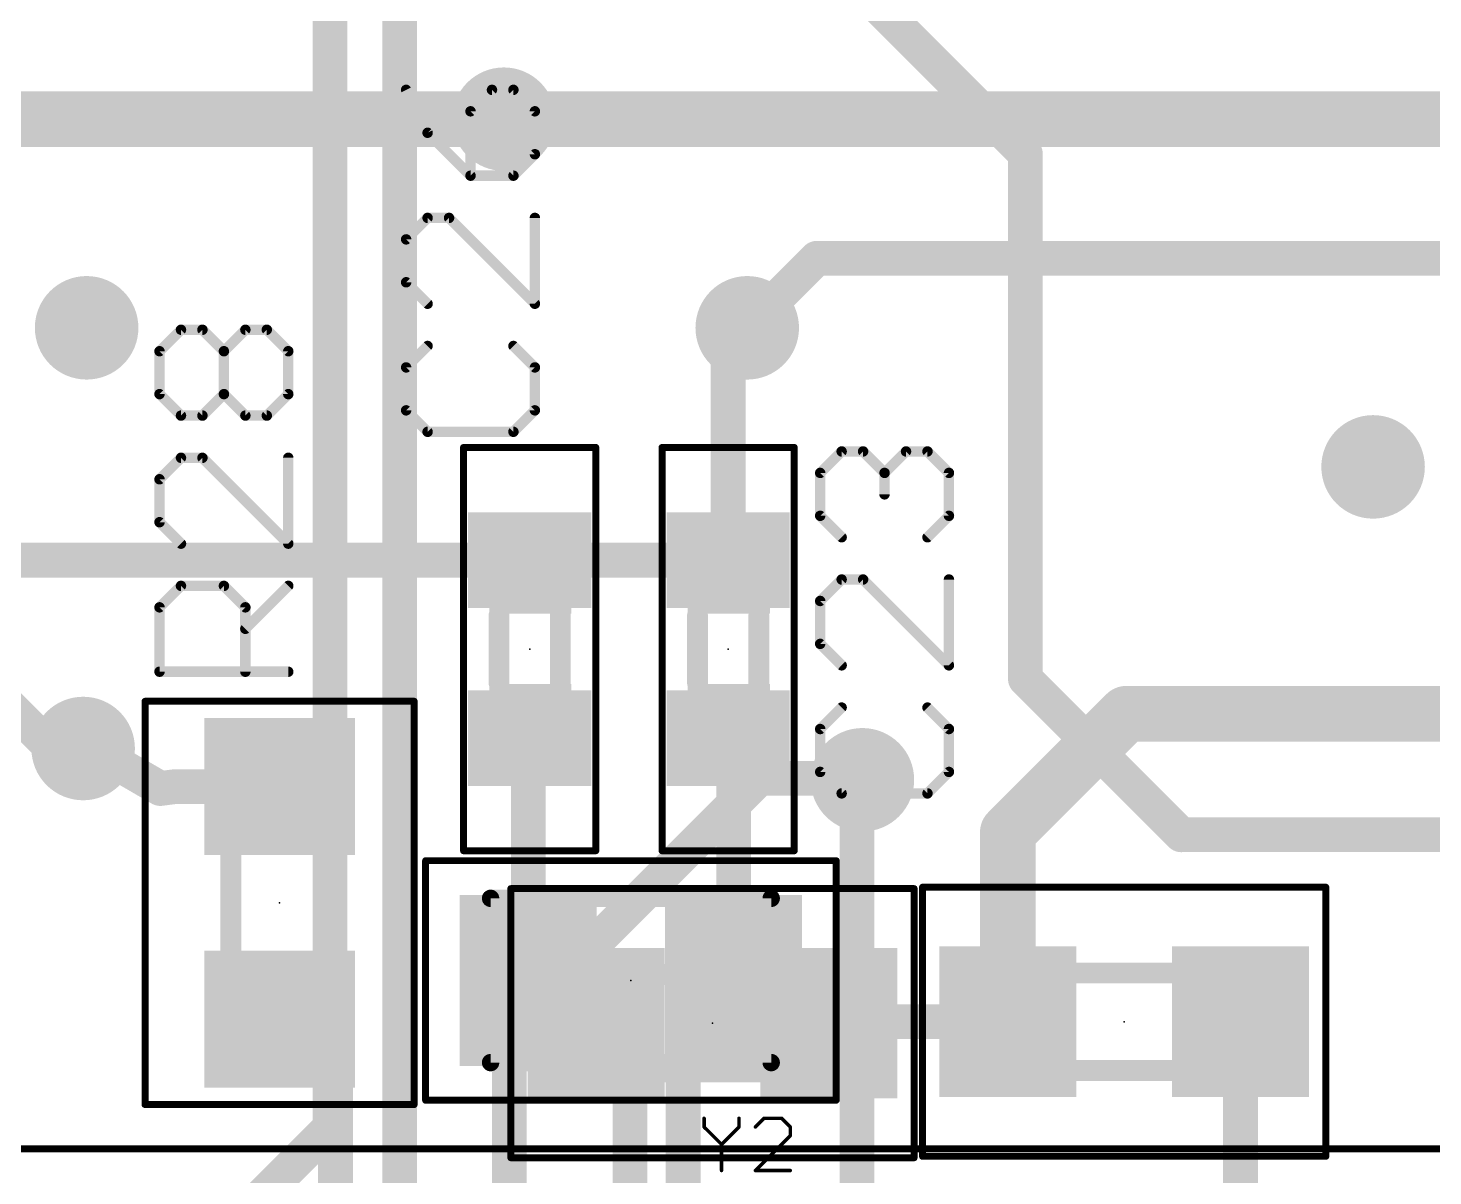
# Model space of a CAD drawing. Extents: x -0.1 to 70.5, y -0.1 to 57.
# Drawn here: x 47.58 to 57.84, y 37.49 to 45.88 of the extents above; entities that cross this region are included whole.
import ezdxf

# ---------------------------------------------------------------- set-up
doc = ezdxf.new("R2010")
doc.units = 0
for name, color, linetype in [('1', 14, 'CONTINUOUS'), ('16', 174, 'CONTINUOUS'), ('18', 94, 'CONTINUOUS'), ('23', 178, 'CONTINUOUS'), ('24', 178, 'CONTINUOUS'), ('25', 250, 'CONTINUOUS'), ('39', 14, 'CONTINUOUS'), ('40', 174, 'CONTINUOUS'), ('51', 250, 'CONTINUOUS'), ('52', 250, 'CONTINUOUS')]:
    doc.layers.add(name, color=color, linetype=linetype)

# ---------------------------------------------------------------- blocks, each defined once
blk = doc.blocks.new('RECT')
blk.add_solid([(-0.5, -0.5), (0.5, -0.5), (-0.5, 0.5), (0.5, 0.5)])
blk = doc.blocks.new('ROUNDV')
at = {"const_width": 0.5}
blk.add_lwpolyline([(0, -0.25, 1), (0, 0.25, 1), (0, -0.25)], format="xyb", dxfattribs=at)

msp = doc.modelspace()

# ---------------------------------------------------------------- linework, layer by layer
at = {"layer": '1'}
for points, const_width in [([(54.864, 44.958), (50.592, 49.23)], 0.254), ([(51.054, 45.212), (45.974, 45.212)], 0.4064), ([(54.864, 41.1226), (54.864, 44.958)], 0.254), ([(52.6926, 43.5486), (52.832, 43.688)], 0.254), ([(52.6926, 41.9908), (52.6926, 43.5486)], 0.254), ([(47.2605, 41.9908), (51.2426, 41.9908)], 0.254), ([(51.2426, 41.9908), (52.6926, 41.9908)], 0.254), ([(56.0024, 39.9842), (54.864, 41.1226)], 0.254), ([(51.2426, 40.6908), (51.232, 40.6802)], 0.254), ([(51.232, 40.6802), (51.232, 38.92)], 0.254), ([(52.732, 40.6514), (52.6926, 40.6908)], 0.254), ([(52.732, 38.92), (52.732, 40.6514)], 0.254), ([(48.0414, 40.6146), (47.9806, 40.6146)], 0.254), ([(48.5446, 40.3222), (48.0414, 40.6146)], 0.254), ([(48.6546, 40.3366), (48.5446, 40.3222)], 0.254), ([(49.4156, 40.3366), (48.6546, 40.3366)], 0.254), ([(53.634, 40.3468), (53.6732, 40.386)], 0.254), ([(53.634, 36.7), (53.634, 40.3468)], 0.254), ([(56.0061, 39.9854), (56.0024, 39.9842)], 0.254), ([(58.7482, 39.9854), (56.0061, 39.9854)], 0.254), ([(51.094, 38.782), (51.232, 38.92)], 0.254), ([(52.364, 38.552), (52.732, 38.92)], 0.254), ([(51.094, 36.7), (51.094, 38.782)], 0.254), ([(49.4156, 38.6366), (49.824, 38.2282)], 0.254), ([(52.364, 36.7), (52.364, 38.552)], 0.254), ([(49.824, 36.7), (49.824, 38.2282)], 0.254)]:
    msp.add_lwpolyline(points, dxfattribs=dict(at, const_width=const_width))
for points, const_width in [([(51.054, 45.1104, 1), (51.054, 45.3136)], 0.2032), ([(54.9275, 44.958, 1), (54.8005, 44.958)], 0.127), ([(54.8191, 44.9131, 1), (54.9089, 45.0029)], 0.127), ([(52.8769, 43.6431, 1), (52.7871, 43.7329)], 0.127), ([(52.7561, 43.5486, 1), (52.6291, 43.5486)], 0.127), ([(52.6477, 43.5935, 1), (52.7375, 43.5037)], 0.127), ([(51.2426, 42.0543, 1), (51.2426, 41.9273)], 0.127), ([(51.2426, 41.9273, 1), (51.2426, 42.0543)], 0.127), ([(52.6926, 41.9273, 1), (52.6926, 42.0543)], 0.127), ([(52.6291, 41.9908, 1), (52.7561, 41.9908)], 0.127), ([(54.9089, 41.1675, 1), (54.8191, 41.0777)], 0.127), ([(54.8005, 41.1226, 1), (54.9275, 41.1226)], 0.127), ([(51.2955, 40.6802, 1), (51.1685, 40.6802)], 0.127), ([(51.1871, 40.7251, 1), (51.2769, 40.6353)], 0.127), ([(51.2875, 40.6459, 1), (51.1977, 40.7357)], 0.127), ([(52.7375, 40.7357, 1), (52.6477, 40.6459)], 0.127), ([(52.7955, 40.6514, 1), (52.6685, 40.6514)], 0.127), ([(52.6871, 40.6065, 1), (52.7769, 40.6963)], 0.127), ([(47.9806, 40.6781, 1), (47.9806, 40.5511)], 0.127), ([(48.0733, 40.6695, 1), (48.0095, 40.5597)], 0.127), ([(48.0414, 40.5511, 1), (48.0414, 40.6781)], 0.127), ([(48.5363, 40.3852, 1), (48.5528, 40.2593)], 0.127), ([(48.5127, 40.2673, 1), (48.5765, 40.3771)], 0.127), ([(48.6546, 40.4001, 1), (48.6546, 40.2731)], 0.127), ([(48.6628, 40.2736, 1), (48.6464, 40.3996)], 0.127), ([(49.4156, 40.2731, 1), (49.4156, 40.4001)], 0.127), ([(53.6975, 40.3468, 1), (53.5705, 40.3468)], 0.127), ([(53.5891, 40.3917, 1), (53.6789, 40.3019)], 0.127), ([(53.7181, 40.3411, 1), (53.6283, 40.4309)], 0.127), ([(55.9822, 40.0444, 1), (56.0227, 39.924)], 0.127), ([(56.0061, 40.0489, 1), (56.0061, 39.9219)], 0.127), ([(55.9575, 39.9393, 1), (56.0473, 40.0291)], 0.127), ([(56.0263, 39.9252, 1), (55.9858, 40.0456)], 0.127), ([(51.2769, 38.8751, 1), (51.1871, 38.9649)], 0.127), ([(52.7769, 38.8751, 1), (52.6871, 38.9649)], 0.127), ([(51.1575, 38.782, 1), (51.0305, 38.782)], 0.127), ([(51.1685, 38.92, 1), (51.2955, 38.92)], 0.127), ([(52.6685, 38.92, 1), (52.7955, 38.92)], 0.127), ([(51.0491, 38.8269, 1), (51.1389, 38.7371)], 0.127), ([(49.4605, 38.6815, 1), (49.3707, 38.5917)], 0.127), ([(52.4275, 38.552, 1), (52.3005, 38.552)], 0.127), ([(52.3191, 38.5969, 1), (52.4089, 38.5071)], 0.127), ([(49.8875, 38.2282, 1), (49.7605, 38.2282)], 0.127), ([(49.7791, 38.1833, 1), (49.8689, 38.2731)], 0.127)]:
    msp.add_lwpolyline(points, format="xyb", dxfattribs=dict(at, const_width=const_width))
at = {"layer": '16'}
for points, const_width in [([(49.784, 37.846), (49.784, 50.546)], 0.254), ([(50.292, 46.482), (50.292, 37.338)], 0.254), ([(59.436, 45.212), (51.054, 45.212)], 0.4064), ([(52.832, 43.688), (53.34, 44.196)], 0.254), ([(59.182, 44.196), (53.34, 44.196)], 0.254), ([(47.752, 40.6146), (47.0946, 41.272)], 0.254), ([(54.7356, 40.0036), (55.6006, 40.8686)], 0.4064), ([(55.6006, 40.8686), (61.8744, 40.8686)], 0.4064), ([(47.9806, 40.6146), (47.752, 40.6146)], 0.254), ([(52.9224, 40.3972), (51.728, 39.2028)], 0.254), ([(53.662, 40.3972), (52.9224, 40.3972)], 0.254), ([(53.6732, 40.386), (53.662, 40.3972)], 0.254), ([(54.7356, 38.6184), (54.7356, 40.0036)], 0.4064), ([(51.728, 38.608), (51.728, 39.2028)], 0.254), ([(51.975, 38.361), (51.728, 38.608)], 0.254), ([(53.428, 38.608), (53.4384, 38.6184)], 0.254), ([(53.4384, 38.6184), (54.7356, 38.6184)], 0.254), ([(56.4356, 38.6184), (56.4356, 35.9632)], 0.254), ([(51.975, 33.256), (51.975, 38.361)], 0.254), ([(47.752, 35.814), (49.784, 37.846)], 0.254)]:
    msp.add_lwpolyline(points, dxfattribs=dict(at, const_width=const_width))
for points, const_width in [([(51.054, 45.3136, 1), (51.054, 45.1104)], 0.2032), ([(53.34, 44.2595, 1), (53.34, 44.1325)], 0.127), ([(53.3849, 44.1511, 1), (53.2951, 44.2409)], 0.127), ([(52.7871, 43.7329, 1), (52.8769, 43.6431)], 0.127), ([(55.6006, 40.9702, 1), (55.6006, 40.767)], 0.2032), ([(55.6724, 40.7968, 1), (55.5288, 40.9404)], 0.2032), ([(47.752, 40.6781, 1), (47.752, 40.5511)], 0.127), ([(47.7071, 40.5697, 1), (47.7969, 40.6595)], 0.127), ([(47.9806, 40.5511, 1), (47.9806, 40.6781)], 0.127), ([(52.9224, 40.4607, 1), (52.9224, 40.3337)], 0.127), ([(52.9673, 40.3523, 1), (52.8775, 40.4421)], 0.127), ([(53.7069, 40.4421, 1), (53.6171, 40.3523)], 0.127), ([(53.6283, 40.3411, 1), (53.7181, 40.4309)], 0.127), ([(53.662, 40.3337, 1), (53.662, 40.4607)], 0.127), ([(54.8372, 40.0036, 1), (54.634, 40.0036)], 0.2032), ([(54.6638, 40.0754, 1), (54.8074, 39.9318)], 0.2032), ([(51.7915, 39.2028, 1), (51.6645, 39.2028)], 0.127), ([(51.6831, 39.2477, 1), (51.7729, 39.1579)], 0.127), ([(51.7729, 38.6529, 1), (51.6831, 38.5631)], 0.127), ([(53.3831, 38.6529, 1), (53.4729, 38.5631)], 0.127), ([(53.4384, 38.6819, 1), (53.4384, 38.5549)], 0.127), ([(53.4833, 38.5735, 1), (53.3935, 38.6633)], 0.127), ([(54.634, 38.6184, 1), (54.8372, 38.6184)], 0.2032), ([(54.7356, 38.5549, 1), (54.7356, 38.6819)], 0.127), ([(56.4991, 38.6184, 1), (56.3721, 38.6184)], 0.127), ([(51.6645, 38.608, 1), (51.7915, 38.608)], 0.127), ([(52.0385, 38.361, 1), (51.9115, 38.361)], 0.127), ([(51.9301, 38.3161, 1), (52.0199, 38.4059)], 0.127), ([(49.8289, 37.8011, 1), (49.7391, 37.8909)], 0.127), ([(49.7205, 37.846, 1), (49.8475, 37.846)], 0.127)]:
    msp.add_lwpolyline(points, format="xyb", dxfattribs=dict(at, const_width=const_width))
at = {"layer": '23'}
for p in [(51.2426, 41.3408), (52.6926, 41.3408), (49.4156, 39.4866), (51.982, 38.92)]:
    msp.add_point(p, dxfattribs=at)
at = {"layer": '24'}
for p in [(52.578, 38.608), (55.5856, 38.6184)]:
    msp.add_point(p, dxfattribs=at)
at = {"layer": '25'}
for points, const_width in [([(50.3401, 45.4264), (50.4969, 45.1129)], 0.0762), ([(50.9672, 45.4264), (50.8104, 45.2696)], 0.0762), ([(51.1239, 45.4264), (50.9672, 45.4264)], 0.0762), ([(51.2807, 45.2696), (51.1239, 45.4264)], 0.0762), ([(50.8104, 45.2696), (50.8104, 44.7993)], 0.0762), ([(51.2807, 44.9561), (51.2807, 45.2696)], 0.0762), ([(50.4969, 45.1129), (50.8104, 44.7993)], 0.0762), ([(51.1239, 44.7993), (51.2807, 44.9561)], 0.0762), ([(50.8104, 44.7993), (51.1239, 44.7993)], 0.0762), ([(50.4969, 44.4909), (50.3401, 44.3341)], 0.0762), ([(50.6536, 44.4909), (50.4969, 44.4909)], 0.0762), ([(51.2807, 43.8638), (50.6536, 44.4909)], 0.0762), ([(51.2807, 44.4909), (51.2807, 43.8638)], 0.0762), ([(50.3401, 44.3341), (50.3401, 44.0206)], 0.0762), ([(50.3401, 44.0206), (50.4969, 43.8638)], 0.0762), ([(48.5385, 43.517), (48.6953, 43.6738)], 0.0762), ([(48.6953, 43.6738), (48.852, 43.6738)], 0.0762), ([(48.852, 43.6738), (49.0088, 43.517)], 0.0762), ([(49.0088, 43.517), (49.1656, 43.6738)], 0.0762), ([(49.1656, 43.6738), (49.3223, 43.6738)], 0.0762), ([(49.3223, 43.6738), (49.4791, 43.517)], 0.0762), ([(48.5385, 43.2035), (48.5385, 43.517)], 0.0762), ([(49.0088, 43.2035), (49.0088, 43.517)], 0.0762), ([(49.4791, 43.517), (49.4791, 43.2035)], 0.0762), ([(50.4969, 43.5554), (50.3401, 43.3986)], 0.0762), ([(51.2807, 43.3986), (51.1239, 43.5554)], 0.0762), ([(50.3401, 43.3986), (50.3401, 43.0851)], 0.0762), ([(51.2807, 43.0851), (51.2807, 43.3986)], 0.0762), ([(48.6953, 43.0467), (48.5385, 43.2035)], 0.0762), ([(49.0088, 43.2035), (48.852, 43.0467)], 0.0762), ([(49.1656, 43.0467), (49.0088, 43.2035)], 0.0762), ([(49.4791, 43.2035), (49.3223, 43.0467)], 0.0762), ([(50.3401, 43.0851), (50.4969, 42.9283)], 0.0762), ([(51.1239, 42.9283), (51.2807, 43.0851)], 0.0762), ([(48.852, 43.0467), (48.6953, 43.0467)], 0.0762), ([(49.3223, 43.0467), (49.1656, 43.0467)], 0.0762), ([(50.4969, 42.9283), (51.1239, 42.9283)], 0.0762), ([(53.3649, 42.628), (53.5217, 42.7848)], 0.0762), ([(53.5217, 42.7848), (53.6784, 42.7848)], 0.0762), ([(53.6784, 42.7848), (53.8352, 42.628)], 0.0762), ([(53.8352, 42.628), (53.992, 42.7848)], 0.0762), ([(53.992, 42.7848), (54.1487, 42.7848)], 0.0762), ([(54.1487, 42.7848), (54.3055, 42.628)], 0.0762), ([(48.6953, 42.7383), (48.5385, 42.5815)], 0.0762), ([(48.852, 42.7383), (48.6953, 42.7383)], 0.0762), ([(49.4791, 42.1112), (48.852, 42.7383)], 0.0762), ([(49.4791, 42.7383), (49.4791, 42.1112)], 0.0762), ([(48.5385, 42.5815), (48.5385, 42.268)], 0.0762), ([(53.3649, 42.3145), (53.3649, 42.628)], 0.0762), ([(53.8352, 42.628), (53.8352, 42.4713)], 0.0762), ([(54.3055, 42.628), (54.3055, 42.3145)], 0.0762), ([(48.5385, 42.268), (48.6953, 42.1112)], 0.0762), ([(53.5217, 42.1577), (53.3649, 42.3145)], 0.0762), ([(54.3055, 42.3145), (54.1487, 42.1577)], 0.0762), ([(53.5217, 41.8493), (53.3649, 41.6925)], 0.0762), ([(53.6784, 41.8493), (53.5217, 41.8493)], 0.0762), ([(54.3055, 41.2222), (53.6784, 41.8493)], 0.0762), ([(54.3055, 41.8493), (54.3055, 41.2222)], 0.0762), ([(48.5385, 41.646), (48.6953, 41.8028)], 0.0762), ([(48.6953, 41.8028), (49.0088, 41.8028)], 0.0762), ([(49.0088, 41.8028), (49.1656, 41.646)], 0.0762), ([(49.1656, 41.4892), (49.4791, 41.8028)], 0.0762), ([(48.5385, 41.1757), (48.5385, 41.646)], 0.0762), ([(49.1656, 41.646), (49.1656, 41.1757)], 0.0762), ([(53.3649, 41.6925), (53.3649, 41.379)], 0.0762), ([(53.3649, 41.379), (53.5217, 41.2222)], 0.0762), ([(49.4791, 41.1757), (48.5385, 41.1757)], 0.0762), ([(53.5217, 40.9138), (53.3649, 40.757)], 0.0762), ([(54.3055, 40.757), (54.1487, 40.9138)], 0.0762), ([(53.3649, 40.757), (53.3649, 40.4435)], 0.0762), ([(54.3055, 40.4435), (54.3055, 40.757)], 0.0762), ([(53.3649, 40.4435), (53.5217, 40.2867)], 0.0762), ([(54.1487, 40.2867), (54.3055, 40.4435)], 0.0762), ([(53.5217, 40.2867), (54.1487, 40.2867)], 0.0762), ([(52.5169, 37.9134), (52.5169, 37.8497)], 0.0254), ([(52.7715, 37.8497), (52.7715, 37.9134)], 0.0254), ([(52.9552, 37.9134), (52.8916, 37.8497)], 0.0254), ([(53.0825, 37.9134), (52.9552, 37.9134)], 0.0254), ([(53.1462, 37.8497), (53.0825, 37.9134)], 0.0254), ([(52.5169, 37.8497), (52.6442, 37.7225)], 0.0254), ([(52.6442, 37.7225), (52.7715, 37.8497)], 0.0254), ([(52.8916, 37.5316), (53.1462, 37.7861)], 0.0254), ([(53.1462, 37.7861), (53.1462, 37.8497)], 0.0254), ([(52.6442, 37.7225), (52.6442, 37.5316)], 0.0254), ([(53.1462, 37.5316), (52.8916, 37.5316)], 0.0254)]:
    msp.add_lwpolyline(points, dxfattribs=dict(at, const_width=const_width))
for points, const_width in [([(50.3571, 45.4349, 1), (50.3231, 45.4179)], 0.0381), ([(50.9672, 45.4455, 1), (50.9672, 45.4074)], 0.0381), ([(50.9806, 45.4129, 1), (50.9537, 45.4399)], 0.0381), ([(51.1374, 45.4399, 1), (51.1105, 45.4129)], 0.0381), ([(51.1239, 45.4074, 1), (51.1239, 45.4455)], 0.0381), ([(50.7969, 45.2831, 1), (50.8239, 45.2562)], 0.0381), ([(50.8295, 45.2696, 1), (50.7914, 45.2696)], 0.0381), ([(51.2998, 45.2696, 1), (51.2617, 45.2696)], 0.0381), ([(51.2672, 45.2562, 1), (51.2942, 45.2831)], 0.0381), ([(50.5103, 45.1263, 1), (50.4834, 45.0994)], 0.0381), ([(50.4798, 45.1044, 1), (50.5139, 45.1214)], 0.0381), ([(51.2617, 44.9561, 1), (51.2998, 44.9561)], 0.0381), ([(51.2942, 44.9426, 1), (51.2672, 44.9696)], 0.0381), ([(50.8104, 44.8184, 1), (50.8104, 44.7803)], 0.0381), ([(50.7914, 44.7993, 1), (50.8295, 44.7993)], 0.0381), ([(50.7969, 44.7859, 1), (50.8239, 44.8128)], 0.0381), ([(51.1105, 44.8128, 1), (51.1374, 44.7859)], 0.0381), ([(51.1239, 44.7803, 1), (51.1239, 44.8184)], 0.0381), ([(50.4969, 44.5099, 1), (50.4969, 44.4718)], 0.0381), ([(50.5103, 44.4774, 1), (50.4834, 44.5044)], 0.0381), ([(50.6671, 44.5044, 1), (50.6402, 44.4774)], 0.0381), ([(50.6536, 44.4718, 1), (50.6536, 44.5099)], 0.0381), ([(51.2998, 44.4909, 1), (51.2617, 44.4909)], 0.0381), ([(50.3591, 44.3341, 1), (50.321, 44.3341)], 0.0381), ([(50.3266, 44.3476, 1), (50.3536, 44.3206)], 0.0381), ([(50.321, 44.0206, 1), (50.3591, 44.0206)], 0.0381), ([(50.3536, 44.0341, 1), (50.3266, 44.0071)], 0.0381), ([(50.4834, 43.8503, 1), (50.5103, 43.8773)], 0.0381), ([(51.2617, 43.8638, 1), (51.2998, 43.8638)], 0.0381), ([(51.2672, 43.8503, 1), (51.2942, 43.8773)], 0.0381), ([(48.6953, 43.6929, 1), (48.6953, 43.6548)], 0.0381), ([(48.7087, 43.6603, 1), (48.6818, 43.6873)], 0.0381), ([(48.8655, 43.6873, 1), (48.8386, 43.6603)], 0.0381), ([(48.852, 43.6548, 1), (48.852, 43.6929)], 0.0381), ([(49.1656, 43.6929, 1), (49.1656, 43.6548)], 0.0381), ([(49.179, 43.6603, 1), (49.1521, 43.6873)], 0.0381), ([(49.3358, 43.6873, 1), (49.3089, 43.6603)], 0.0381), ([(49.3223, 43.6548, 1), (49.3223, 43.6929)], 0.0381), ([(48.5575, 43.517, 1), (48.5194, 43.517)], 0.0381), ([(48.525, 43.5305, 1), (48.552, 43.5036)], 0.0381), ([(48.9953, 43.5305, 1), (49.0223, 43.5036)], 0.0381), ([(49.0279, 43.517, 1), (48.9898, 43.517)], 0.0381), ([(48.9953, 43.5036, 1), (49.0223, 43.5305)], 0.0381), ([(49.4982, 43.517, 1), (49.4601, 43.517)], 0.0381), ([(49.4656, 43.5036, 1), (49.4926, 43.5305)], 0.0381), ([(50.5103, 43.5419, 1), (50.4834, 43.5688)], 0.0381), ([(51.1374, 43.5688, 1), (51.1105, 43.5419)], 0.0381), ([(50.3591, 43.3986, 1), (50.321, 43.3986)], 0.0381), ([(50.3266, 43.4121, 1), (50.3536, 43.3851)], 0.0381), ([(51.2998, 43.3986, 1), (51.2617, 43.3986)], 0.0381), ([(51.2672, 43.3851, 1), (51.2942, 43.4121)], 0.0381), ([(48.5194, 43.2035, 1), (48.5575, 43.2035)], 0.0381), ([(48.552, 43.217, 1), (48.525, 43.19)], 0.0381), ([(49.0223, 43.217, 1), (48.9953, 43.19)], 0.0381), ([(48.9898, 43.2035, 1), (49.0279, 43.2035)], 0.0381), ([(49.0223, 43.19, 1), (48.9953, 43.217)], 0.0381), ([(49.4601, 43.2035, 1), (49.4982, 43.2035)], 0.0381), ([(49.4926, 43.19, 1), (49.4656, 43.217)], 0.0381), ([(50.321, 43.0851, 1), (50.3591, 43.0851)], 0.0381), ([(50.3536, 43.0985, 1), (50.3266, 43.0716)], 0.0381), ([(51.2617, 43.0851, 1), (51.2998, 43.0851)], 0.0381), ([(51.2942, 43.0716, 1), (51.2672, 43.0985)], 0.0381), ([(48.6953, 43.0658, 1), (48.6953, 43.0277)], 0.0381), ([(48.6818, 43.0333, 1), (48.7087, 43.0602)], 0.0381), ([(48.8386, 43.0602, 1), (48.8655, 43.0333)], 0.0381), ([(48.852, 43.0277, 1), (48.852, 43.0658)], 0.0381), ([(49.1656, 43.0658, 1), (49.1656, 43.0277)], 0.0381), ([(49.1521, 43.0333, 1), (49.179, 43.0602)], 0.0381), ([(49.3089, 43.0602, 1), (49.3358, 43.0333)], 0.0381), ([(49.3223, 43.0277, 1), (49.3223, 43.0658)], 0.0381), ([(50.4969, 42.9474, 1), (50.4969, 42.9093)], 0.0381), ([(50.4834, 42.9148, 1), (50.5103, 42.9418)], 0.0381), ([(51.1105, 42.9418, 1), (51.1374, 42.9148)], 0.0381), ([(51.1239, 42.9093, 1), (51.1239, 42.9474)], 0.0381), ([(53.5217, 42.8039, 1), (53.5217, 42.7658)], 0.0381), ([(53.5351, 42.7713, 1), (53.5082, 42.7983)], 0.0381), ([(53.6919, 42.7983, 1), (53.665, 42.7713)], 0.0381), ([(53.6784, 42.7658, 1), (53.6784, 42.8039)], 0.0381), ([(53.992, 42.8039, 1), (53.992, 42.7658)], 0.0381), ([(54.0054, 42.7713, 1), (53.9785, 42.7983)], 0.0381), ([(54.1622, 42.7983, 1), (54.1353, 42.7713)], 0.0381), ([(54.1487, 42.7658, 1), (54.1487, 42.8039)], 0.0381), ([(48.6953, 42.7573, 1), (48.6953, 42.7192)], 0.0381), ([(48.7087, 42.7248, 1), (48.6818, 42.7518)], 0.0381), ([(48.8655, 42.7518, 1), (48.8386, 42.7248)], 0.0381), ([(48.852, 42.7192, 1), (48.852, 42.7573)], 0.0381), ([(49.4982, 42.7383, 1), (49.4601, 42.7383)], 0.0381), ([(48.5575, 42.5815, 1), (48.5194, 42.5815)], 0.0381), ([(48.525, 42.595, 1), (48.552, 42.568)], 0.0381), ([(53.3839, 42.628, 1), (53.3458, 42.628)], 0.0381), ([(53.3514, 42.6415, 1), (53.3784, 42.6146)], 0.0381), ([(53.8217, 42.6415, 1), (53.8487, 42.6146)], 0.0381), ([(53.8543, 42.628, 1), (53.8162, 42.628)], 0.0381), ([(53.8217, 42.6146, 1), (53.8487, 42.6415)], 0.0381), ([(54.3246, 42.628, 1), (54.2865, 42.628)], 0.0381), ([(54.292, 42.6146, 1), (54.319, 42.6415)], 0.0381), ([(53.8162, 42.4713, 1), (53.8543, 42.4713)], 0.0381), ([(48.5194, 42.268, 1), (48.5575, 42.268)], 0.0381), ([(48.552, 42.2815, 1), (48.525, 42.2545)], 0.0381), ([(53.3458, 42.3145, 1), (53.3839, 42.3145)], 0.0381), ([(53.3784, 42.328, 1), (53.3514, 42.301)], 0.0381), ([(54.2865, 42.3145, 1), (54.3246, 42.3145)], 0.0381), ([(54.319, 42.301, 1), (54.292, 42.328)], 0.0381), ([(53.5082, 42.1443, 1), (53.5351, 42.1712)], 0.0381), ([(54.1353, 42.1712, 1), (54.1622, 42.1443)], 0.0381), ([(48.6818, 42.0977, 1), (48.7087, 42.1247)], 0.0381), ([(49.4601, 42.1112, 1), (49.4982, 42.1112)], 0.0381), ([(49.4656, 42.0977, 1), (49.4926, 42.1247)], 0.0381), ([(53.5217, 41.8683, 1), (53.5217, 41.8302)], 0.0381), ([(53.5351, 41.8358, 1), (53.5082, 41.8628)], 0.0381), ([(53.6919, 41.8628, 1), (53.665, 41.8358)], 0.0381), ([(53.6784, 41.8302, 1), (53.6784, 41.8683)], 0.0381), ([(54.3246, 41.8493, 1), (54.2865, 41.8493)], 0.0381), ([(48.6953, 41.8218, 1), (48.6953, 41.7837)], 0.0381), ([(48.7087, 41.7893, 1), (48.6818, 41.8162)], 0.0381), ([(49.0223, 41.8162, 1), (48.9953, 41.7893)], 0.0381), ([(49.0088, 41.7837, 1), (49.0088, 41.8218)], 0.0381), ([(49.4926, 41.7893, 1), (49.4656, 41.8162)], 0.0381), ([(48.5575, 41.646, 1), (48.5194, 41.646)], 0.0381), ([(48.525, 41.6595, 1), (48.552, 41.6325)], 0.0381), ([(49.1846, 41.646, 1), (49.1465, 41.646)], 0.0381), ([(49.1521, 41.6325, 1), (49.179, 41.6595)], 0.0381), ([(53.3839, 41.6925, 1), (53.3458, 41.6925)], 0.0381), ([(53.3514, 41.706, 1), (53.3784, 41.679)], 0.0381), ([(49.1521, 41.5027, 1), (49.179, 41.4758)], 0.0381), ([(53.3458, 41.379, 1), (53.3839, 41.379)], 0.0381), ([(53.3784, 41.3925, 1), (53.3514, 41.3655)], 0.0381), ([(48.5194, 41.1757, 1), (48.5575, 41.1757)], 0.0381), ([(48.5385, 41.1947, 1), (48.5385, 41.1566)], 0.0381), ([(49.1465, 41.1757, 1), (49.1846, 41.1757)], 0.0381), ([(49.4791, 41.1566, 1), (49.4791, 41.1947)], 0.0381), ([(53.5082, 41.2087, 1), (53.5351, 41.2357)], 0.0381), ([(54.2865, 41.2222, 1), (54.3246, 41.2222)], 0.0381), ([(54.292, 41.2087, 1), (54.319, 41.2357)], 0.0381), ([(53.5351, 40.9003, 1), (53.5082, 40.9272)], 0.0381), ([(54.1622, 40.9272, 1), (54.1353, 40.9003)], 0.0381), ([(53.3839, 40.757, 1), (53.3458, 40.757)], 0.0381), ([(53.3514, 40.7705, 1), (53.3784, 40.7435)], 0.0381), ([(54.3246, 40.757, 1), (54.2865, 40.757)], 0.0381), ([(54.292, 40.7435, 1), (54.319, 40.7705)], 0.0381), ([(53.3458, 40.4435, 1), (53.3839, 40.4435)], 0.0381), ([(53.3784, 40.4569, 1), (53.3514, 40.43)], 0.0381), ([(54.2865, 40.4435, 1), (54.3246, 40.4435)], 0.0381), ([(54.319, 40.43, 1), (54.292, 40.4569)], 0.0381), ([(53.5217, 40.3058, 1), (53.5217, 40.2677)], 0.0381), ([(53.5082, 40.2732, 1), (53.5351, 40.3002)], 0.0381), ([(54.1353, 40.3002, 1), (54.1622, 40.2732)], 0.0381), ([(54.1487, 40.2677, 1), (54.1487, 40.3058)], 0.0381), ([(52.5233, 37.9134, 1), (52.5106, 37.9134)], 0.0127), ([(52.7778, 37.9134, 1), (52.7651, 37.9134)], 0.0127), ([(52.9552, 37.9197, 1), (52.9552, 37.907)], 0.0127), ([(52.9597, 37.9089, 1), (52.9508, 37.9179)], 0.0127), ([(53.087, 37.9179, 1), (53.078, 37.9089)], 0.0127), ([(53.0825, 37.907, 1), (53.0825, 37.9197)], 0.0127), ([(52.5214, 37.8542, 1), (52.5124, 37.8453)], 0.0127), ([(52.5106, 37.8497, 1), (52.5233, 37.8497)], 0.0127), ([(52.7651, 37.8497, 1), (52.7778, 37.8497)], 0.0127), ([(52.776, 37.8453, 1), (52.767, 37.8542)], 0.0127), ([(52.8871, 37.8542, 1), (52.8961, 37.8453)], 0.0127), ([(53.1525, 37.8497, 1), (53.1398, 37.8497)], 0.0127), ([(53.1398, 37.7861, 1), (53.1525, 37.7861)], 0.0127), ([(53.1417, 37.8453, 1), (53.1506, 37.8542)], 0.0127), ([(53.1506, 37.7816, 1), (53.1417, 37.7906)], 0.0127), ([(52.6397, 37.727, 1), (52.6487, 37.718)], 0.0127), ([(52.6506, 37.7225, 1), (52.6379, 37.7225)], 0.0127), ([(52.6397, 37.718, 1), (52.6487, 37.727)], 0.0127), ([(52.6379, 37.5316, 1), (52.6506, 37.5316)], 0.0127), ([(52.8916, 37.5379, 1), (52.8916, 37.5252)], 0.0127), ([(52.8871, 37.536, 1), (52.8961, 37.5271)], 0.0127), ([(53.1462, 37.5252, 1), (53.1462, 37.5379)], 0.0127)]:
    msp.add_lwpolyline(points, format="xyb", dxfattribs=dict(at, const_width=const_width))
at = {"layer": '39'}
for points, const_width in [([(50.7596, 39.8678), (50.7596, 42.8138)], 0.0508), ([(50.7596, 42.8138), (51.7256, 42.8138)], 0.0508), ([(51.7256, 42.8138), (51.7256, 39.8678)], 0.0508), ([(52.2096, 39.8678), (52.2096, 42.8138)], 0.0508), ([(52.2096, 42.8138), (53.1756, 42.8138)], 0.0508), ([(53.1756, 42.8138), (53.1756, 39.8678)], 0.0508), ([(48.4326, 38.0136), (48.4326, 40.9596)], 0.0508), ([(48.4326, 40.9596), (50.3986, 40.9596)], 0.0508), ([(50.3986, 40.9596), (50.3986, 38.0136)], 0.0508), ([(53.482, 39.795), (50.482, 39.795)], 0.05), ([(50.482, 39.795), (50.482, 38.045)], 0.05), ([(51.7256, 39.8678), (50.7596, 39.8678)], 0.0508), ([(53.1756, 39.8678), (52.2096, 39.8678)], 0.0508), ([(53.482, 38.045), (53.482, 39.795)], 0.05), ([(50.3986, 38.0136), (48.4326, 38.0136)], 0.0508), ([(50.482, 38.045), (53.482, 38.045)], 0.05), ([(37.044, 37.69), (68.944, 37.69)], 0.05)]:
    msp.add_lwpolyline(points, dxfattribs=dict(at, const_width=const_width))
for points, const_width in [([(50.7723, 42.8138, 1), (50.7469, 42.8138)], 0.0254), ([(50.7596, 42.8265, 1), (50.7596, 42.8011)], 0.0254), ([(51.7383, 42.8138, 1), (51.7129, 42.8138)], 0.0254), ([(51.7256, 42.8011, 1), (51.7256, 42.8265)], 0.0254), ([(52.2223, 42.8138, 1), (52.1969, 42.8138)], 0.0254), ([(52.2096, 42.8265, 1), (52.2096, 42.8011)], 0.0254), ([(53.1883, 42.8138, 1), (53.1629, 42.8138)], 0.0254), ([(53.1756, 42.8011, 1), (53.1756, 42.8265)], 0.0254), ([(48.4453, 40.9596, 1), (48.4199, 40.9596)], 0.0254), ([(48.4326, 40.9723, 1), (48.4326, 40.9469)], 0.0254), ([(50.4113, 40.9596, 1), (50.3859, 40.9596)], 0.0254), ([(50.3986, 40.9469, 1), (50.3986, 40.9723)], 0.0254), ([(50.482, 39.8075, 1), (50.482, 39.7825)], 0.025), ([(50.4945, 39.795, 1), (50.4695, 39.795)], 0.025), ([(50.7596, 39.8805, 1), (50.7596, 39.8551)], 0.0254), ([(50.7469, 39.8678, 1), (50.7723, 39.8678)], 0.0254), ([(51.7129, 39.8678, 1), (51.7383, 39.8678)], 0.0254), ([(51.7256, 39.8551, 1), (51.7256, 39.8805)], 0.0254), ([(52.2096, 39.8805, 1), (52.2096, 39.8551)], 0.0254), ([(52.1969, 39.8678, 1), (52.2223, 39.8678)], 0.0254), ([(53.1629, 39.8678, 1), (53.1883, 39.8678)], 0.0254), ([(53.1756, 39.8551, 1), (53.1756, 39.8805)], 0.0254), ([(53.4945, 39.795, 1), (53.4695, 39.795)], 0.025), ([(53.482, 39.7825, 1), (53.482, 39.8075)], 0.025), ([(48.4326, 38.0263, 1), (48.4326, 38.0009)], 0.0254), ([(48.4199, 38.0136, 1), (48.4453, 38.0136)], 0.0254), ([(50.3859, 38.0136, 1), (50.4113, 38.0136)], 0.0254), ([(50.3986, 38.0009, 1), (50.3986, 38.0263)], 0.0254), ([(50.482, 38.0575, 1), (50.482, 38.0325)], 0.025), ([(50.4695, 38.045, 1), (50.4945, 38.045)], 0.025), ([(53.4695, 38.045, 1), (53.4945, 38.045)], 0.025), ([(53.482, 38.0325, 1), (53.482, 38.0575)], 0.025)]:
    msp.add_lwpolyline(points, format="xyb", dxfattribs=dict(at, const_width=const_width))
at = {"layer": '40', "const_width": 0.0508}
for points in [[(54.051, 39.591), (51.105, 39.591)], [(51.105, 39.591), (51.105, 37.625)], [(54.051, 37.625), (54.051, 39.591)], [(57.0586, 39.6014), (54.1126, 39.6014)], [(54.1126, 39.6014), (54.1126, 37.6354)], [(57.0586, 37.6354), (57.0586, 39.6014)], [(51.105, 37.625), (54.051, 37.625)], [(54.1126, 37.6354), (57.0586, 37.6354)]]:
    msp.add_lwpolyline(points, dxfattribs=at)
at = {"layer": '40', "const_width": 0.0254}
for points in [[(51.105, 39.6037, 1), (51.105, 39.5783)], [(51.1177, 39.591, 1), (51.0923, 39.591)], [(54.0637, 39.591, 1), (54.0383, 39.591)], [(54.051, 39.5783, 1), (54.051, 39.6037)], [(54.1126, 39.6141, 1), (54.1126, 39.5887)], [(54.1253, 39.6014, 1), (54.0999, 39.6014)], [(57.0713, 39.6014, 1), (57.0459, 39.6014)], [(57.0586, 39.5887, 1), (57.0586, 39.6141)], [(51.105, 37.6377, 1), (51.105, 37.6123)], [(51.0923, 37.625, 1), (51.1177, 37.625)], [(54.0383, 37.625, 1), (54.0637, 37.625)], [(54.051, 37.6123, 1), (54.051, 37.6377)], [(54.1126, 37.6481, 1), (54.1126, 37.6227)], [(54.0999, 37.6354, 1), (54.1253, 37.6354)], [(57.0459, 37.6354, 1), (57.0713, 37.6354)], [(57.0586, 37.6227, 1), (57.0586, 37.6481)]]:
    msp.add_lwpolyline(points, format="xyb", dxfattribs=at)
at = {"layer": '51'}
for points, const_width in [([(51.0186, 41.0958), (51.0186, 41.5858)], 0.1524), ([(51.4666, 41.5858), (51.4666, 41.0958)], 0.1524), ([(52.4686, 41.0958), (52.4686, 41.5858)], 0.1524), ([(52.9166, 41.5858), (52.9166, 41.0958)], 0.1524), ([(49.0596, 39.9186), (49.0596, 39.0546)], 0.1524), ([(49.7716, 39.0546), (49.7716, 39.9186)], 0.1524), ([(53.007, 39.52), (50.957, 39.52)], 0.127), ([(50.957, 39.52), (50.957, 38.32)], 0.127), ([(53.007, 38.32), (53.007, 39.52)], 0.127), ([(50.957, 38.32), (53.007, 38.32)], 0.127)]:
    msp.add_lwpolyline(points, dxfattribs=dict(at, const_width=const_width))
for points, const_width in [([(51.0567, 41.5858, 1), (50.9805, 41.5858)], 0.0762), ([(51.5047, 41.5858, 1), (51.4285, 41.5858)], 0.0762), ([(52.5067, 41.5858, 1), (52.4305, 41.5858)], 0.0762), ([(52.9547, 41.5858, 1), (52.8785, 41.5858)], 0.0762), ([(50.9805, 41.0958, 1), (51.0567, 41.0958)], 0.0762), ([(51.4285, 41.0958, 1), (51.5047, 41.0958)], 0.0762), ([(52.4305, 41.0958, 1), (52.5067, 41.0958)], 0.0762), ([(52.8785, 41.0958, 1), (52.9547, 41.0958)], 0.0762), ([(49.0977, 39.9186, 1), (49.0215, 39.9186)], 0.0762), ([(49.8097, 39.9186, 1), (49.7335, 39.9186)], 0.0762), ([(50.9888, 39.52, 1), (50.9252, 39.52)], 0.0635), ([(50.957, 39.5518, 1), (50.957, 39.4883)], 0.0635), ([(53.0388, 39.52, 1), (52.9753, 39.52)], 0.0635), ([(53.007, 39.4883, 1), (53.007, 39.5518)], 0.0635), ([(49.0215, 39.0546, 1), (49.0977, 39.0546)], 0.0762), ([(49.7335, 39.0546, 1), (49.8097, 39.0546)], 0.0762), ([(50.957, 38.3518, 1), (50.957, 38.2882)], 0.0635), ([(53.007, 38.2882, 1), (53.007, 38.3518)], 0.0635), ([(50.9252, 38.32, 1), (50.9888, 38.32)], 0.0635), ([(52.9753, 38.32, 1), (53.0388, 38.32)], 0.0635)]:
    msp.add_lwpolyline(points, format="xyb", dxfattribs=dict(at, const_width=const_width))
at = {"layer": '52', "const_width": 0.1524}
for points in [[(52.146, 38.964), (53.01, 38.964)], [(55.1536, 38.9744), (56.0176, 38.9744)], [(53.01, 38.252), (52.146, 38.252)], [(56.0176, 38.2624), (55.1536, 38.2624)]]:
    msp.add_lwpolyline(points, dxfattribs=at)
at = {"layer": '52', "const_width": 0.0762}
for points in [[(52.146, 39.0021, 1), (52.146, 38.9259)], [(53.01, 38.9259, 1), (53.01, 39.0021)], [(55.1536, 39.0125, 1), (55.1536, 38.9363)], [(56.0176, 38.9363, 1), (56.0176, 39.0125)], [(52.146, 38.2901, 1), (52.146, 38.2139)], [(53.01, 38.2139, 1), (53.01, 38.2901)], [(55.1536, 38.3005, 1), (55.1536, 38.2243)], [(56.0176, 38.2243, 1), (56.0176, 38.3005)]]:
    msp.add_lwpolyline(points, format="xyb", dxfattribs=at)

# ---------------------------------------------------------------- block references
at = {"layer": '1', "xscale": 0.7, "yscale": 0.9, "rotation": 90}
for p in [(51.2426, 41.9908), (52.6926, 41.9908), (51.2426, 40.6908), (52.6926, 40.6908)]:
    msp.add_blockref('RECT', p, dxfattribs=at)
at = {"layer": '1'}
for p, yscale, rotation in [((49.4156, 40.3366), 1.1, 90), ((51.232, 38.92), 1.25, 180), ((52.732, 38.92), 1.25, 180), ((49.4156, 38.6366), 1.1, 90)]:
    msp.add_blockref('RECT', p, dxfattribs=dict(at, yscale=yscale, rotation=rotation))
at = {"layer": '16', "yscale": 1.1}
for p in [(51.728, 38.608), (53.428, 38.608), (54.7356, 38.6184), (56.4356, 38.6184)]:
    msp.add_blockref('RECT', p, dxfattribs=at)
at = {"layer": '18', "xscale": 0.7564, "yscale": 0.7564}
for p in [(51.054, 45.212), (51.054, 45.212), (48.006, 43.688), (48.006, 43.688), (52.832, 43.688), (52.832, 43.688), (57.404, 42.672), (57.404, 42.672), (47.9806, 40.6146), (47.9806, 40.6146), (53.6732, 40.386), (53.6732, 40.386)]:
    msp.add_blockref('ROUNDV', p, dxfattribs=at)
at = {"layer": '51', "rotation": 90}
for p, xscale, yscale in [((51.2475, 41.7496), 0.3, 0.5999), ((52.6975, 41.7496), 0.3, 0.5999), ((51.2475, 40.9368), 0.3, 0.5999), ((52.6975, 40.9368), 0.3, 0.5999), ((49.4156, 40.1216), 0.4064, 0.8636), ((49.4156, 38.8516), 0.4064, 0.8636)]:
    msp.add_blockref('RECT', p, dxfattribs=dict(at, xscale=xscale, yscale=yscale))
at = {"layer": '52', "xscale": 0.4064, "yscale": 0.8636}
for p in [(51.943, 38.608), (53.213, 38.608), (54.9506, 38.6184), (56.2206, 38.6184)]:
    msp.add_blockref('RECT', p, dxfattribs=at)

doc.saveas('drawing.dxf')
